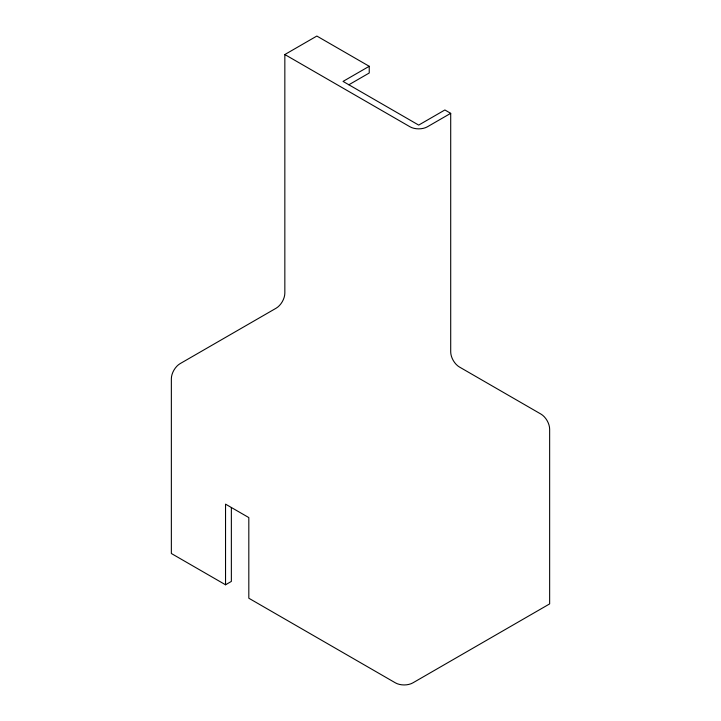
<?xml version="1.0" encoding="UTF-8"?>
<svg xmlns="http://www.w3.org/2000/svg" width="721" height="721" viewBox="0 0 721 721"><rect width="100%" height="100%" fill="white"/><g stroke="black" fill="none" stroke-linecap="round" stroke-linejoin="round"><path stroke-width="1.08" d="M231.36 507.503L231.36 581.423L225.538 584.785L171.355 553.503L171.355 378.777A12.347 7.129 -60 0 1 180.088 363.654L276.116 308.218A12.347 7.129 -60 0 0 284.84 293.096L284.84 54.535L316.852 36.05L369.233 66.287L369.233 73.01L348.865 84.772M369.233 66.287L343.043 81.41L418.694 125.094L444.884 109.971L450.706 113.332L450.706 351.893A12.347 7.129 60 0 0 459.439 367.016L540.912 414.061A12.347 7.129 60 0 1 549.645 429.175L549.645 603.901L412.881 682.859A12.347 7.129 0 0 1 395.414 682.859L248.817 598.223L248.817 517.579L225.538 504.141L225.538 584.785M450.706 113.332L427.427 126.77A12.347 7.129 0 0 1 409.97 126.77L284.84 54.535"/></g></svg>
